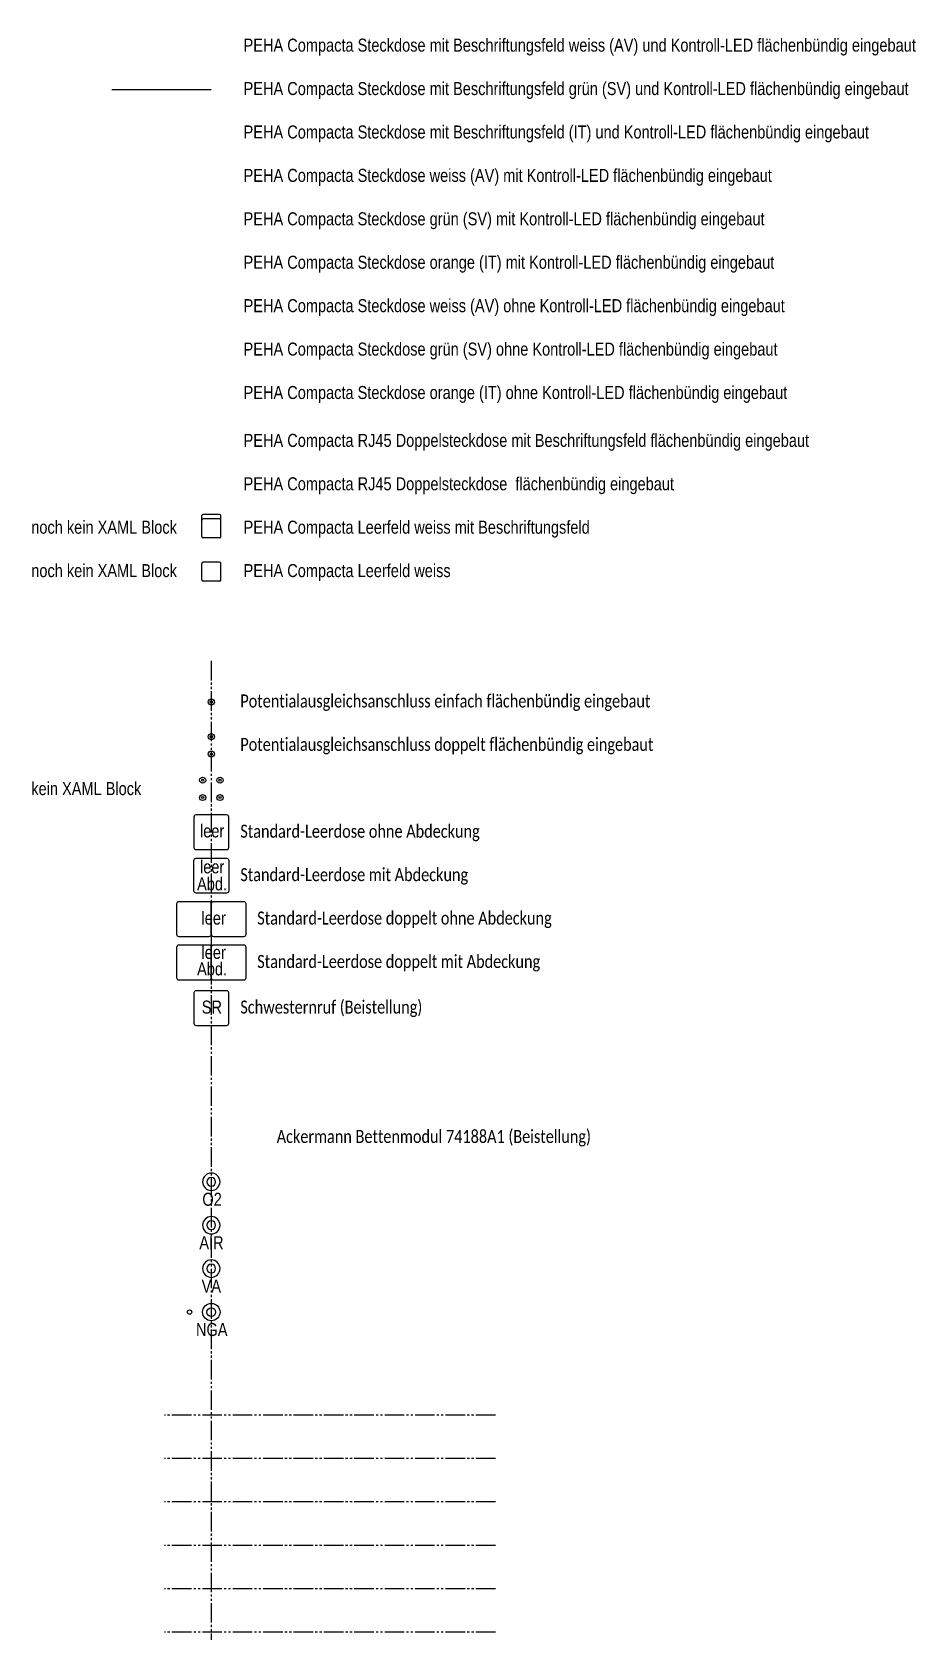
# Model space of a CAD drawing. Header units: millimetres. Extents: x -10007 to 11758, y -1552 to 23632.
# Drawn here: x -8009 to -5974, y 4781 to 8497 of the extents above; entities that cross this region are included whole.
import ezdxf

# ---------------------------------------------------------------- set-up
doc = ezdxf.new("R2010")
doc.units = ezdxf.units.MM
doc.header["$LTSCALE"] = 5
doc.linetypes.add('CENTER_DASH_DASH', pattern=[14, 9, -1, 1, -1, 1, -1])
doc.layers.get('0').update_dxf_attribs({"linetype": 'CONTINUOUS'})
doc.layers.add('Einbauten', color=1, linetype='CONTINUOUS')
doc.layers.add('Hilfslinie', color=6, linetype='CENTER_DASH_DASH', plot=False)
doc.styles.add('MTG', font='arial.ttf', dxfattribs={"width": 0.8})

# ---------------------------------------------------------------- blocks, each defined once
blk = doc.blocks.new('potentialausgleich_einfach')
at = {"color": 0}
for radius in [7, 2.5]:
    blk.add_circle((0, 0), radius, dxfattribs=at)
blk = doc.blocks.new('potentialausgleich_doppelt')
for p in [(0, 20), (0, -20)]:
    blk.add_blockref('potentialausgleich_einfach', p)
blk = doc.blocks.new('Leerdose-Standard')
at = {"layer": 'Einbauten', "color": 0}
blk.add_lwpolyline([(-35, -40), (35, -40, 0.414214), (40, -35), (40, 35, 0.414214), (35, 40), (-35, 40, 0.414214), (-40, 35), (-40, -35, 0.414214)], format="xyb", close=True, dxfattribs=at)
blk = doc.blocks.new('Gas')
at = {"layer": 'Einbauten', "color": 0}
for radius in [20, 10]:
    blk.add_circle((0, 0), radius, dxfattribs=at)
blk = doc.blocks.new('Schalter-Taster-ohneRahmenPeha')
at = {"layer": 'Einbauten', "color": 7}
for p, q in [((-22, -19), (-22, 19)), ((19, 22), (-19, 22)), ((22, -19), (22, 19)), ((19, -22), (-19, -22))]:
    blk.add_line(p, q, dxfattribs=at)
for centre, start, end in [((-19, 19), 90, 180), ((19, 19), 0, 90), ((-19, -19), 180, 270), ((19, -19), 270, 0)]:
    blk.add_arc(centre, 3, start, end, dxfattribs=at)
blk = doc.blocks.new('Beschriftungsfeld')
at = {"color": 0}
for p, q in [((-22, -3), (-22, 7.2)), ((19, 10.2), (-19, 10.2)), ((19, 0), (-19, 0)), ((22, -3), (22, 7.2))]:
    blk.add_line(p, q, dxfattribs=at)
for centre, start, end in [((-19, 7.2), 90, 180), ((-19, -3), 90, 180), ((19, 7.2), 0, 90), ((19, -3), 0, 90)]:
    blk.add_arc(centre, 3, start, end, dxfattribs=at)
blk = doc.blocks.new('peha_leerfeld_weiss_beschriftungsfeld')
at = {"color": 7}
for name, p in [('Beschriftungsfeld', (0, 22)), ('Schalter-Taster-ohneRahmenPeha', (0, 0))]:
    blk.add_blockref(name, p, dxfattribs=at)
blk = doc.blocks.new('peha_leerfeld_weiss')
at = {"color": 7}
blk.add_blockref('Schalter-Taster-ohneRahmenPeha', (0, 0), dxfattribs=at)
blk = doc.blocks.new('leerdose_einfach')
blk.add_blockref('Leerdose-Standard', (0, 0))
at = {"insert": (-26, 18.1), "char_height": 30, "attachment_point": 1, "style": 'MTG'}
blk.add_mtext_dynamic_manual_height_columns('leer', width=30, gutter_width=211, heights=[0], dxfattribs=at)
blk = doc.blocks.new('leerdose_doppelt')
for p in [(-40, 0), (40, 0)]:
    blk.add_blockref('Leerdose-Standard', p)
at = {"insert": (-22.6, 17.4), "char_height": 30, "attachment_point": 1, "style": 'MTG'}
blk.add_mtext_dynamic_manual_height_columns('leer', width=30, gutter_width=211, heights=[0], dxfattribs=at)
blk = doc.blocks.new('leerdose_einfach_abdeckung')
at = {"xscale": -1}
blk.add_blockref('Leerdose-Standard', (0, 0), dxfattribs=at)
at = {"char_height": 30, "attachment_point": 1, "style": 'MTG'}
for s, insert in [('leer', (-26, 35.4)), ('Abd.', (-32.8, -3.8))]:
    blk.add_mtext_dynamic_manual_height_columns(s, width=30, gutter_width=211, heights=[0], dxfattribs=dict(at, insert=insert))
blk = doc.blocks.new('leerdose_doppelt_abdeckung')
for p in [(-40, 0), (40, 0)]:
    blk.add_blockref('Leerdose-Standard', p)
at = {"char_height": 30, "attachment_point": 1, "style": 'MTG'}
for s, insert in [('leer', (-22.6, 38.4)), ('Abd.', (-32.8, 0.4))]:
    blk.add_mtext_dynamic_manual_height_columns(s, width=30, gutter_width=211, heights=[0], dxfattribs=dict(at, insert=insert))

msp = doc.modelspace()

# ---------------------------------------------------------------- linework, layer by layer
msp.add_line((-7597, 8364.5), (-7826, 8364.5))
msp.add_circle((-7647, 5549.3), 5)
at = {"layer": 'Hilfslinie'}
for p, q in [((-7597, 7049), (-7597, 4794.7)), ((-6942.6, 5311.9), (-7704.8, 5311.9)), ((-6942.6, 5211.9), (-7704.8, 5211.9)), ((-6942.6, 5111.9), (-7704.8, 5111.9)), ((-6942.6, 5011.9), (-7704.8, 5011.9)), ((-6942.6, 4911.9), (-7704.8, 4911.9)), ((-6942.6, 4811.9), (-7704.8, 4811.9))]:
    msp.add_line(p, q, dxfattribs=at)

# ---------------------------------------------------------------- block references
for name, p in [('peha_leerfeld_weiss_beschriftungsfeld', (-7597, 7354.3)), ('peha_leerfeld_weiss', (-7597, 7254.3)), ('potentialausgleich_einfach', (-7597, 6954.3)), ('leerdose_einfach', (-7597, 6654.3)), ('leerdose_einfach_abdeckung', (-7597, 6554.3)), ('leerdose_doppelt', (-7597, 6454.3)), ('leerdose_doppelt_abdeckung', (-7597, 6354.3)), ('Leerdose-Standard', (-7597, 6249.3))]:
    msp.add_blockref(name, p)
at = {"color": 7}
for name, p in [('potentialausgleich_doppelt', (-7597, 6854.3)), ('potentialausgleich_doppelt', (-7617, 6754.3)), ('potentialausgleich_doppelt', (-7577, 6754.3)), ('Gas', (-7597, 5549.3))]:
    msp.add_blockref(name, p, dxfattribs=at)
at = {"color": 0, "xscale": -1}
for p in [(-7597, 5849.3), (-7597, 5749.3), (-7597, 5649.3)]:
    msp.add_blockref('Gas', p, dxfattribs=at)

# ---------------------------------------------------------------- texts
at = {"char_height": 30, "attachment_point": 1, "style": 'MTG'}
for s, width, gutter_width, insert in [('PEHA Compacta Steckdose mit Beschriftungsfeld weiss (AV) und Kontroll-LED flächenbündig eingebaut ', 1658.622, 150, (-7522.7, 8482.1)), ('PEHA Compacta Steckdose mit Beschriftungsfeld grün (SV) und Kontroll-LED flächenbündig eingebaut ', 1658.622, 150, (-7522.7, 8382.1)), ('PEHA Compacta Steckdose mit Beschriftungsfeld (IT) und Kontroll-LED flächenbündig eingebaut ', 1658.622, 150, (-7522.7, 8282.1)), ('PEHA Compacta Steckdose weiss (AV) mit Kontroll-LED flächenbündig eingebaut ', 1658.622, 150, (-7522.7, 8182.1)), ('PEHA Compacta Steckdose grün (SV) mit Kontroll-LED flächenbündig eingebaut ', 1658.622, 150, (-7522.7, 8082.1)), ('PEHA Compacta Steckdose orange (IT) mit Kontroll-LED flächenbündig eingebaut ', 1658.622, 150, (-7522.7, 7982.1)), ('PEHA Compacta Steckdose weiss (AV) ohne Kontroll-LED flächenbündig eingebaut ', 1658.622, 150, (-7522.7, 7882.1)), ('PEHA Compacta Steckdose grün (SV) ohne Kontroll-LED flächenbündig eingebaut ', 1658.622, 150, (-7522.7, 7782.1)), ('PEHA Compacta Steckdose orange (IT) ohne Kontroll-LED flächenbündig eingebaut ', 1658.622, 150, (-7522.7, 7682.1)), ('PEHA Compacta RJ45 Doppelsteckdose mit Beschriftungsfeld flächenbündig eingebaut ', 1658.622, 150, (-7522.7, 7571.9)), ('PEHA Compacta RJ45 Doppelsteckdose  flächenbündig eingebaut ', 1658.622, 150, (-7522.7, 7471.9)), ('noch kein XAML Block', 1523.908, 150, (-8011.7, 7371.9)), ('PEHA Compacta Leerfeld weiss mit Beschriftungsfeld ', 1523.908, 150, (-7522.7, 7371.9)), ('noch kein XAML Block', 1523.908, 150, (-8011.7, 7271.9)), ('PEHA Compacta Leerfeld weiss', 1523.908, 150, (-7522.7, 7271.9)), ('kein XAML Block', 1523.908, 150, (-8011.7, 6769.9)), ('SR', 44.821, 211, (-7619, 6266.7)), ('O2', 44.821, 211, (-7617.6, 5824.1)), ('AIR', 44.821, 211, (-7624.6, 5724.1)), ('VA', 44.821, 211, (-7619.4, 5624.1)), ('NGA', 44.821, 211, (-7632.3, 5524.1))]:
    msp.add_mtext_dynamic_manual_height_columns(s, width=width, gutter_width=gutter_width, heights=[0], dxfattribs=dict(at, insert=insert))
at = {"color": 7, "char_height": 30, "attachment_point": 1, "style": 'MTG'}
for s, insert in [('{\\fCalibri|b0|i0|c0|p34;\\C256;Potentialausgleichsanschluss einfach flächenbündig eingebaut}', (-7530.2, 6971.7)), ('{\\fCalibri|b0|i0|c0|p34;\\C256;Potentialausgleichsanschluss doppelt flächenbündig eingebaut}', (-7530.2, 6871.7)), ('{\\fCalibri|b0|i0|c0|p34;\\C256;Standard-Leerdose ohne Abdeckung}', (-7530.2, 6671.7)), ('{\\fCalibri|b0|i0|c0|p34;\\C256;Standard-Leerdose mit Abdeckung}', (-7530.2, 6571.7)), ('{\\fCalibri|b0|i0|c0|p34;\\C256;Standard-Leerdose doppelt ohne Abdeckung}', (-7491.2, 6471.7)), ('{\\fCalibri|b0|i0|c0|p34;\\C256;Standard-Leerdose doppelt mit Abdeckung}', (-7491.2, 6371.7)), ('{\\fCalibri|b0|i0|c0|p34;\\C256;Schwesternruf (Beistellung)}', (-7530.2, 6266.7)), ('{\\fCalibri|b0|i0|c0|p34;\\C256; Ackermann Bettenmodul 74188A1 (Beistellung)}', (-7454.9, 5968.7))]:
    msp.add_mtext_dynamic_manual_height_columns(s, width=1297.367, gutter_width=150, heights=[0], dxfattribs=dict(at, insert=insert))

doc.saveas('drawing.dxf')
